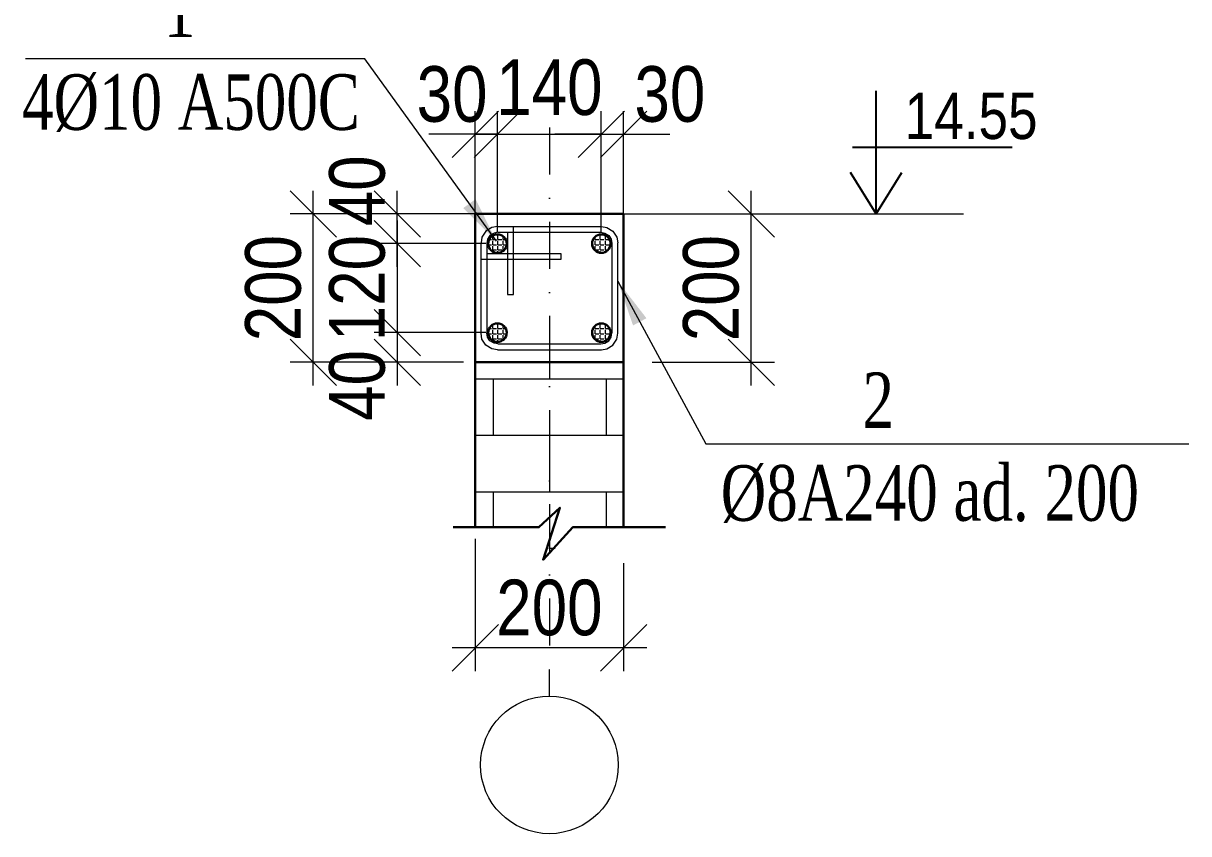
# Model space of a CAD drawing. Header units: millimetres. Extents: x -149347 to 251215, y -2929184 to -2541447.
# Drawn here: x 217334 to 223620, y -2570030 to -2565658 of the extents above; entities that cross this region are included whole.
import ezdxf

# ---------------------------------------------------------------- set-up
doc = ezdxf.new("R2010")
doc.units = ezdxf.units.MM
doc.linetypes.add('DASHDOT', pattern=[25.4, 12.7, -6.35, 0, -6.35])
doc.linetypes.add('DASHDOTX2', pattern=[50.8, 25.4, -12.7, 0, -12.7])
for name, color, linetype, lineweight in [('Ishare xetleri', 95, 'Continuous', 5), ('Ox xetti', 1, 'DASHDOT', 18), ('Xamut', 5, 'Continuous', 15)]:
    doc.layers.add(name, color=color, linetype=linetype, lineweight=lineweight)
doc.layers.add('Text', color=7, linetype='Continuous')
doc.styles.add('400', font='times.ttf', dxfattribs={"width": 0.75, "height": 300})
doc.styles.add('style1', font='A3TI(LA).TTF', dxfattribs={"height": 400})
doc.styles.add('style6', font='ARIALN.TTF', dxfattribs={"height": 300})
doc.dimstyles.new('DIM_100', dxfattribs={"dimscale": 100, "dimtxt": 250, "dimasz": 2.5, "dimexe": 1.25, "dimexo": 0.625, "dimtad": 1, "dimdec": 0, "dimtxsty": 'style1', "dimblk": 'OBLIQUE', "dimcen": 2.5, "dimdle": 1.25, "dimclrd": 251, "dimclre": 251, "dimaunit": 1, "dimadec": 3, "dimazin": 0, "dimtfac": 1, "dimtdec": 0, "dimtmove": 1, "dimatfit": 3, "dimfxl": 1.25, "dimlwd": 5, "dimlwe": 5, "dimarcsym": 0})

# ---------------------------------------------------------------- blocks, each defined once
blk = doc.blocks.new('_Oblique')
at = {"color": 0, "linetype": 'ByBlock', "lineweight": -2}
blk.add_line((-0.5, -0.5), (0.5, 0.5), dxfattribs=at)
blk = doc.blocks.new('*D1058')
at = {"color": 251, "linetype": 'ByBlock', "lineweight": 5, "ltscale": 15, "transparency": 16777216}
blk.add_line((221260.1, -2567611.7), (221260.1, -2566561.7), dxfattribs=at)
at = {"color": 251, "lineweight": 5, "ltscale": 15, "transparency": 16777216}
for p, q in [((221100.4, -2566686.7), (221385.1, -2566686.7)), ((220725.7, -2567486.7), (221385.1, -2567486.7))]:
    blk.add_line(p, q, dxfattribs=at)
at = {"layer": 'Defpoints', "color": 0, "lineweight": 15, "ltscale": 15, "transparency": 16777216}
for p in [(221037.9, -2566686.7), (221260.1, -2566686.7), (220663.2, -2567486.7)]:
    blk.add_point(p, dxfattribs=at)
at = {"color": 251, "lineweight": 5, "ltscale": 15, "transparency": 16777216, "xscale": 250, "yscale": 250, "zscale": 250}
for p, rotation in [((221260.1, -2566686.7), 90), ((221260.1, -2567486.7), 270)]:
    blk.add_blockref('_Oblique', p, dxfattribs=dict(at, rotation=rotation))
at = {"color": 0, "lineweight": 15, "ltscale": 15, "transparency": 16777216, "insert": (221044.5, -2567086.7), "char_height": 300, "attachment_point": 5, "rotation": 90, "style": 'style6'}
blk.add_mtext('200', dxfattribs=at)
blk = doc.blocks.new('*D1059')
at = {"color": 251, "linetype": 'ByBlock', "lineweight": 5, "ltscale": 15, "transparency": 16777216}
blk.add_line((218898.1, -2567611.7), (218898.1, -2566561.7), dxfattribs=at)
at = {"color": 251, "lineweight": 5, "ltscale": 15, "transparency": 16777216}
for p, q in [((219709, -2566686.7), (218773.1, -2566686.7)), ((219709, -2567486.7), (218773.1, -2567486.7))]:
    blk.add_line(p, q, dxfattribs=at)
at = {"layer": 'Defpoints', "color": 0, "lineweight": 15, "ltscale": 15, "transparency": 16777216}
for p in [(218898.1, -2566686.7), (219771.5, -2566686.7), (219771.5, -2567486.7)]:
    blk.add_point(p, dxfattribs=at)
at = {"color": 251, "lineweight": 5, "ltscale": 15, "transparency": 16777216, "xscale": 250, "yscale": 250, "zscale": 250}
for p, rotation in [((218898.1, -2566686.7), 90), ((218898.1, -2567486.7), 270)]:
    blk.add_blockref('_Oblique', p, dxfattribs=dict(at, rotation=rotation))
at = {"color": 0, "lineweight": 15, "ltscale": 15, "transparency": 16777216, "insert": (218682.5, -2567086.7), "char_height": 300, "attachment_point": 5, "rotation": 90, "style": 'style6'}
blk.add_mtext('200', dxfattribs=at)
blk = doc.blocks.new('*D1074')
at = {"color": 251, "linetype": 'ByBlock', "lineweight": 5, "ltscale": 15, "transparency": 16777216}
blk.add_line((219351.3, -2566971.7), (219351.3, -2566561.7), dxfattribs=at)
at = {"color": 251, "lineweight": 5, "ltscale": 15, "transparency": 16777216}
for p, q in [((219829, -2566686.7), (219226.3, -2566686.7)), ((219829, -2566846.7), (219226.3, -2566846.7))]:
    blk.add_line(p, q, dxfattribs=at)
at = {"layer": 'Defpoints', "color": 0, "lineweight": 15, "ltscale": 15, "transparency": 16777216}
for p in [(219351.3, -2566686.7), (219891.5, -2566686.7), (219891.5, -2566846.7)]:
    blk.add_point(p, dxfattribs=at)
at = {"color": 251, "lineweight": 5, "ltscale": 15, "transparency": 16777216, "xscale": 250, "yscale": 250, "zscale": 250}
for p, rotation in [((219351.3, -2566686.7), 90), ((219351.3, -2566846.7), 270)]:
    blk.add_blockref('_Oblique', p, dxfattribs=dict(at, rotation=rotation))
at = {"color": 0, "lineweight": 15, "ltscale": 15, "transparency": 16777216, "insert": (219135.6, -2566561.7), "char_height": 300, "attachment_point": 5, "rotation": 90, "style": 'style6'}
blk.add_mtext('40', dxfattribs=at)
blk = doc.blocks.new('*D1075')
at = {"color": 251, "linetype": 'ByBlock', "lineweight": 5, "ltscale": 15, "transparency": 16777216}
blk.add_line((219351.3, -2566721.7), (219351.3, -2567451.7), dxfattribs=at)
at = {"color": 251, "lineweight": 5, "ltscale": 15, "transparency": 16777216}
for p, q in [((219829, -2566846.7), (219226.3, -2566846.7)), ((219829, -2567326.7), (219226.3, -2567326.7))]:
    blk.add_line(p, q, dxfattribs=at)
at = {"layer": 'Defpoints', "color": 0, "lineweight": 15, "ltscale": 15, "transparency": 16777216}
for p in [(219891.5, -2566846.7), (219351.3, -2567326.7), (219891.5, -2567326.7)]:
    blk.add_point(p, dxfattribs=at)
at = {"color": 251, "lineweight": 5, "ltscale": 15, "transparency": 16777216, "xscale": 250, "yscale": 250, "zscale": 250}
for p, rotation in [((219351.3, -2566846.7), 90), ((219351.3, -2567326.7), 270)]:
    blk.add_blockref('_Oblique', p, dxfattribs=dict(at, rotation=rotation))
at = {"color": 0, "lineweight": 15, "ltscale": 15, "transparency": 16777216, "insert": (219135.6, -2567086.7), "char_height": 300, "attachment_point": 5, "rotation": 90, "style": 'style6'}
blk.add_mtext('120', dxfattribs=at)
blk = doc.blocks.new('*D1076')
at = {"color": 251, "linetype": 'ByBlock', "lineweight": 5, "ltscale": 15, "transparency": 16777216}
blk.add_line((219351.3, -2567201.7), (219351.3, -2567611.7), dxfattribs=at)
at = {"color": 251, "lineweight": 5, "ltscale": 15, "transparency": 16777216}
for p, q in [((219566.8, -2567326.7), (219226.3, -2567326.7)), ((219566.8, -2567486.7), (219226.3, -2567486.7))]:
    blk.add_line(p, q, dxfattribs=at)
at = {"layer": 'Defpoints', "color": 0, "lineweight": 15, "ltscale": 15, "transparency": 16777216}
for p in [(219629.3, -2567326.7), (219351.3, -2567486.7), (219629.3, -2567486.7)]:
    blk.add_point(p, dxfattribs=at)
at = {"color": 251, "lineweight": 5, "ltscale": 15, "transparency": 16777216, "xscale": 250, "yscale": 250, "zscale": 250}
for p, rotation in [((219351.3, -2567326.7), 90), ((219351.3, -2567486.7), 270)]:
    blk.add_blockref('_Oblique', p, dxfattribs=dict(at, rotation=rotation))
at = {"color": 0, "lineweight": 15, "ltscale": 15, "transparency": 16777216, "insert": (219135.6, -2567611.7), "char_height": 300, "attachment_point": 5, "rotation": 90, "style": 'style6'}
blk.add_mtext('40', dxfattribs=at)
blk = doc.blocks.new('*D1077')
at = {"color": 251, "lineweight": 5, "ltscale": 15, "transparency": 16777216}
for p, q in [((219771.5, -2567375.6), (219771.5, -2566131.9)), ((219891.5, -2566784.2), (219891.5, -2566131.9))]:
    blk.add_line(p, q, dxfattribs=at)
at = {"color": 251, "linetype": 'ByBlock', "lineweight": 5, "ltscale": 15, "transparency": 16777216}
for p, q in [((219771.5, -2566256.9), (219521.5, -2566256.9)), ((219891.5, -2566256.9), (219771.5, -2566256.9)), ((219891.5, -2566256.9), (220141.5, -2566256.9))]:
    blk.add_line(p, q, dxfattribs=at)
at = {"layer": 'Defpoints', "color": 0, "lineweight": 15, "ltscale": 15, "transparency": 16777216}
for p in [(219771.5, -2566256.9), (219891.5, -2566846.7), (219771.5, -2567438.1)]:
    blk.add_point(p, dxfattribs=at)
at = {"color": 251, "lineweight": 5, "ltscale": 15, "transparency": 16777216, "xscale": 250, "yscale": 250, "zscale": 250}
blk.add_blockref('_Oblique', (219771.5, -2566256.9), dxfattribs=at)
at = {"color": 251, "lineweight": 5, "ltscale": 15, "transparency": 16777216, "xscale": 250, "yscale": 250, "zscale": 250, "rotation": 180}
blk.add_blockref('_Oblique', (219891.5, -2566256.9), dxfattribs=at)
at = {"color": 0, "lineweight": 15, "ltscale": 15, "transparency": 16777216, "insert": (219646.5, -2566041.3), "char_height": 300, "attachment_point": 5, "style": 'style6'}
blk.add_mtext('30', dxfattribs=at)
blk = doc.blocks.new('*D1078')
at = {"color": 251, "lineweight": 5, "ltscale": 15, "transparency": 16777216}
for p, q in [((219891.5, -2566450.2), (219891.5, -2566131.9)), ((220451.5, -2566496.5), (220451.5, -2566131.9))]:
    blk.add_line(p, q, dxfattribs=at)
at = {"color": 251, "linetype": 'ByBlock', "lineweight": 5, "ltscale": 15, "transparency": 16777216}
blk.add_line((219766.5, -2566256.9), (220576.5, -2566256.9), dxfattribs=at)
at = {"layer": 'Defpoints', "color": 0, "lineweight": 15, "ltscale": 15, "transparency": 16777216}
for p in [(220451.5, -2566256.9), (219891.5, -2566512.7), (220451.5, -2566559)]:
    blk.add_point(p, dxfattribs=at)
at = {"color": 251, "lineweight": 5, "ltscale": 15, "transparency": 16777216, "xscale": 250, "yscale": 250, "zscale": 250, "rotation": 180}
blk.add_blockref('_Oblique', (219891.5, -2566256.9), dxfattribs=at)
at = {"color": 251, "lineweight": 5, "ltscale": 15, "transparency": 16777216, "xscale": 250, "yscale": 250, "zscale": 250}
blk.add_blockref('_Oblique', (220451.5, -2566256.9), dxfattribs=at)
at = {"color": 0, "lineweight": 15, "ltscale": 15, "transparency": 16777216, "insert": (220171.5, -2566004.8), "char_height": 300, "attachment_point": 5, "style": 'style6'}
blk.add_mtext('140', dxfattribs=at)
blk = doc.blocks.new('*D1079')
at = {"color": 251, "lineweight": 5, "ltscale": 15, "transparency": 16777216}
for p, q in [((220451.5, -2566784.2), (220451.5, -2566131.9)), ((220571.5, -2567375.6), (220571.5, -2566131.9))]:
    blk.add_line(p, q, dxfattribs=at)
at = {"color": 251, "linetype": 'ByBlock', "lineweight": 5, "ltscale": 15, "transparency": 16777216}
for p, q in [((220451.5, -2566256.9), (220201.5, -2566256.9)), ((220451.5, -2566256.9), (220571.5, -2566256.9)), ((220571.5, -2566256.9), (220821.5, -2566256.9))]:
    blk.add_line(p, q, dxfattribs=at)
at = {"layer": 'Defpoints', "color": 0, "lineweight": 15, "ltscale": 15, "transparency": 16777216}
for p in [(220571.5, -2566256.9), (220451.5, -2566846.7), (220571.5, -2567438.1)]:
    blk.add_point(p, dxfattribs=at)
at = {"color": 251, "lineweight": 5, "ltscale": 15, "transparency": 16777216, "xscale": 250, "yscale": 250, "zscale": 250}
blk.add_blockref('_Oblique', (220451.5, -2566256.9), dxfattribs=at)
at = {"color": 251, "lineweight": 5, "ltscale": 15, "transparency": 16777216, "xscale": 250, "yscale": 250, "zscale": 250, "rotation": 180}
blk.add_blockref('_Oblique', (220571.5, -2566256.9), dxfattribs=at)
at = {"color": 0, "lineweight": 15, "ltscale": 15, "transparency": 16777216, "insert": (220821.5, -2566041.3), "char_height": 300, "attachment_point": 5, "style": 'style6'}
blk.add_mtext('30', dxfattribs=at)
blk = doc.blocks.new('*D1080')
at = {"color": 251, "lineweight": 5, "ltscale": 15, "transparency": 16777216}
for p, q in [((219771.5, -2568439.6), (219771.5, -2569152.4)), ((220571.5, -2568570.3), (220571.5, -2569152.4))]:
    blk.add_line(p, q, dxfattribs=at)
at = {"color": 251, "linetype": 'ByBlock', "lineweight": 5, "ltscale": 15, "transparency": 16777216}
blk.add_line((220696.5, -2569027.4), (219646.5, -2569027.4), dxfattribs=at)
at = {"layer": 'Defpoints', "color": 0, "lineweight": 15, "ltscale": 15, "transparency": 16777216}
for p in [(219771.5, -2568377.1), (220571.5, -2568507.8), (219771.5, -2569027.4)]:
    blk.add_point(p, dxfattribs=at)
at = {"color": 251, "lineweight": 5, "ltscale": 15, "transparency": 16777216, "xscale": 250, "yscale": 250, "zscale": 250, "rotation": 180}
blk.add_blockref('_Oblique', (219771.5, -2569027.4), dxfattribs=at)
at = {"color": 251, "lineweight": 5, "ltscale": 15, "transparency": 16777216, "xscale": 250, "yscale": 250, "zscale": 250}
blk.add_blockref('_Oblique', (220571.5, -2569027.4), dxfattribs=at)
at = {"color": 0, "lineweight": 15, "ltscale": 15, "transparency": 16777216, "insert": (220171.5, -2568811.7), "char_height": 300, "attachment_point": 5, "style": 'style6'}
blk.add_mtext('200', dxfattribs=at)

msp = doc.modelspace()

# ---------------------------------------------------------------- hatches: boundary and pattern name
at = {"lineweight": 15, "ltscale": 5}
h = msp.add_hatch(dxfattribs=at)
h.set_pattern_fill('AR-B816', scale=1.5)
h.set_pattern_definition([(0, (-627779.57, -2805929.18), (0, 304.8), []), (90, (-627779.57, -2805929.18), (-304.8, 304.8), [304.8, -304.8])])
h.paths.add_polyline_path([(219771.46347, -2568377.13714), (220123.5147, -2568377.13714), (220249.46042, -2568271.73341), (220145.81649, -2568551.99257), (220307.15863, -2568376.87798), (220571.46347, -2568374.51459), (220571.46347, -2567489.35597), (220522.01442, -2567486.73341), (219771.46347, -2567486.73341)])
at = {"layer": 'Xamut'}
h = msp.add_hatch(dxfattribs=at)
h.set_pattern_fill('ANGLE', color=256, scale=4, style=0)
h.set_pattern_definition([(0, (222101.463, -2566796.733), (0, 27.94), [20.32, -7.62]), (90, (222101.463, -2566796.733), (-27.94, 2e-15), [20.32, -7.62])])
edge = h.paths.add_edge_path()
edge.add_arc((219891.46347, -2566846.73341), 50, -180, 180, ccw=False)
h = msp.add_hatch(dxfattribs=at)
h.set_pattern_fill('ANGLE', color=256, scale=4, style=0)
h.set_pattern_definition([(0, (220501.463, -2566796.733), (0, 27.94), [20.32, -7.62]), (90, (220501.463, -2566796.733), (-27.94, 2e-15), [20.32, -7.62])])
edge = h.paths.add_edge_path()
edge.add_arc((220451.46347, -2566846.73341), 50, 0, 360)
h = msp.add_hatch(dxfattribs=at)
h.set_pattern_fill('ANGLE', color=256, scale=4, style=0)
h.set_pattern_definition([(0, (222101.463, -2567276.733), (0, 27.94), [20.32, -7.62]), (90, (222101.463, -2567276.733), (-27.94, 2e-15), [20.32, -7.62])])
edge = h.paths.add_edge_path()
edge.add_arc((219891.46347, -2567326.73341), 50, -180, 180, ccw=False)
h = msp.add_hatch(dxfattribs=at)
h.set_pattern_fill('ANGLE', color=256, scale=4, style=0)
h.set_pattern_definition([(0, (220501.463, -2567276.733), (0, 27.94), [20.32, -7.62]), (90, (220501.463, -2567276.733), (-27.94, 2e-15), [20.32, -7.62])])
edge = h.paths.add_edge_path()
edge.add_arc((220451.46347, -2567326.73341), 50, 0, 360)

# ---------------------------------------------------------------- linework, layer by layer
at = {"color": 0}
msp.add_line((221934.15096, -2566686.73341), (221934.15096, -2566022.11785), dxfattribs=at)
at = {"color": 7}
msp.add_line((221806.69731, -2566326.79347), (222668.54023, -2566326.79347), dxfattribs=at)
at = {"color": 7, "lineweight": 15, "ltscale": 80}
msp.add_line((220539.78863, -2566686.73341), (222405.82216, -2566686.73341), dxfattribs=at)
at = {"color": 7, "lineweight": 30, "ltscale": 80}
for p, q in [((219771.46347, -2567486.73341), (219771.46347, -2568377.13714)), ((220571.46347, -2567486.73341), (220571.46347, -2568377.13714))]:
    msp.add_line(p, q, dxfattribs=at)
at = {"color": 7, "lineweight": 15}
msp.add_line((220171.46347, -2569289.45511), (220171.46347, -2569143.72634), dxfattribs=at)
at = {"color": 7, "ltscale": 15}
for points in [[(221934.15096, -2566686.73341), (221795.54905, -2566462.38939)], [(221934.15096, -2566686.73341), (222072.75287, -2566462.38939)]]:
    msp.add_lwpolyline(points, dxfattribs=at)
at = {"color": 7, "lineweight": 30, "ltscale": 80}
msp.add_lwpolyline([(219771.46347, -2567486.73341), (220571.46347, -2567486.73341), (220571.46347, -2566686.73341), (219771.46347, -2566686.73341)], close=True, dxfattribs=at)
msp.add_lwpolyline([(219652.65079, -2568377.13714), (220114.66768, -2568377.13714), (220228.10875, -2568271.73341), (220137.64054, -2568551.73341), (220297.64054, -2568377.13714), (220798.32654, -2568377.13714)], dxfattribs=at)
at = {"color": 7, "lineweight": 9}
msp.add_circle((220171.46347, -2569659.08464), 371.07409, dxfattribs=at)
at = {"layer": 'Ishare xetleri', "color": 251, "lineweight": 9}
for p, q in [((219890.92589, -2566753.62139), (219861.52788, -2566758.84531)), ((220452.00104, -2566753.62139), (220481.39905, -2566758.84531)), ((219806.74916, -2566810.89629), (219802.90928, -2566842.89373)), ((219828.36065, -2566778.66937), (219806.74916, -2566810.89629)), ((219861.52788, -2566758.84531), (219828.36065, -2566778.66937)), ((219850.93975, -2566802.45412), (219837.60571, -2566822.33775)), ((219872.90633, -2566789.32469), (219850.93975, -2566802.45412)), ((219893.74693, -2566785.62139), (219872.90633, -2566789.32469)), ((220449.18, -2566785.62139), (220470.0206, -2566789.32469)), ((220470.0206, -2566789.32469), (220491.98718, -2566802.45412)), ((220481.39905, -2566758.84531), (220514.56628, -2566778.66937)), ((220491.98718, -2566802.45412), (220505.32122, -2566822.33775)), ((220514.56628, -2566778.66937), (220536.17777, -2566810.89629)), ((220536.17777, -2566810.89629), (220540.01765, -2566842.89373)), ((219837.60571, -2566822.33775), (219834.90928, -2566844.80696)), ((220505.32122, -2566822.33775), (220508.01765, -2566844.80696)), ((219806.74916, -2567362.57054), (219802.90928, -2567330.57309)), ((219828.36065, -2567394.79746), (219806.74916, -2567362.57054)), ((219837.60571, -2567351.12908), (219834.90928, -2567328.65986)), ((219850.93975, -2567371.01271), (219837.60571, -2567351.12908)), ((219872.90633, -2567384.14214), (219850.93975, -2567371.01271)), ((219893.74693, -2567387.84543), (219872.90633, -2567384.14214)), ((220449.18, -2567387.84543), (220470.0206, -2567384.14214)), ((220470.0206, -2567384.14214), (220491.98718, -2567371.01271)), ((220491.98718, -2567371.01271), (220505.32122, -2567351.12908)), ((220505.32122, -2567351.12908), (220508.01765, -2567328.65986)), ((220514.56628, -2567394.79746), (220536.17777, -2567362.57054)), ((220536.17777, -2567362.57054), (220540.01765, -2567330.57309)), ((219861.52788, -2567414.62152), (219828.36065, -2567394.79746)), ((219890.92589, -2567419.84543), (219861.52788, -2567414.62152)), ((220452.00104, -2567419.84543), (220481.39905, -2567414.62152)), ((220481.39905, -2567414.62152), (220514.56628, -2567394.79746))]:
    msp.add_line(p, q, dxfattribs=at)
at = {"layer": 'Ishare xetleri', "color": 251, "lineweight": 9, "ltscale": 50}
for p, q in [((219890.92589, -2566753.62139), (220452.00104, -2566753.62139)), ((219892.73232, -2566785.62139), (220449.18, -2566785.62139)), ((219802.90928, -2567330.57309), (219802.90928, -2566842.89373)), ((219834.90928, -2566844.80696), (219834.90928, -2567328.65986)), ((220508.01765, -2566844.80696), (220508.01765, -2567328.65986)), ((220540.01765, -2567330.57309), (220540.01765, -2566842.89373)), ((219890.92589, -2567419.84543), (220452.00104, -2567419.84543)), ((219892.73232, -2567387.84543), (220449.18, -2567387.84543))]:
    msp.add_line(p, q, dxfattribs=at)
for points in [[(219945.29407, -2566785.62139), (219945.29407, -2567121.79438), (219977.29407, -2567121.79438), (219977.29407, -2566753.62139)], [(219832.17208, -2566900.56401), (220232.81853, -2566900.56401), (220232.81853, -2566932.56401), (219800.17208, -2566932.56401)]]:
    msp.add_lwpolyline(points, dxfattribs=at)
at = {"layer": 'Ox xetti', "linetype": 'DASHDOTX2', "lineweight": 15, "ltscale": 10}
msp.add_line((220171.46347, -2566220.47461), (220171.46347, -2569184.14019), dxfattribs=at)
at = {"layer": 'Xamut', "lineweight": 30}
for centre in [(219891.46347, -2566846.73341), (220451.46347, -2566846.73341), (219891.46347, -2567326.73341), (220451.46347, -2567326.73341)]:
    msp.add_circle(centre, 50, dxfattribs=at)

# ---------------------------------------------------------------- texts
at = {"lineweight": 9, "insert": (222088.22433, -2566032.18577), "char_height": 250, "width": 23109.777632, "attachment_point": 1, "style": 'style6'}
msp.add_mtext('{\\fArial Narrow|b0|i0|c238|p34;14}.{\\fArial Narrow|b0|i0|c238|p34;55}', dxfattribs=at)
at = {"layer": 'Text', "char_height": 300, "attachment_point": 1, "style": '400'}
for s, insert in [('    {\\fTimes New Roman|b0|i0|c238|p18;     1\\P4%%C10 A500C}', (217327.1407, -2565432.51495)), ('    {\\fTimes New Roman|b0|i0|c238|p18;     2\\P%%C}8{\\fTimes New Roman|b0|i0|c238|p18;A240 ad. 200}', (221095.8881, -2567541.68888))]:
    msp.add_mtext(s, dxfattribs=dict(at, insert=insert))

# ---------------------------------------------------------------- dimensions: what is measured, and where the dimension line sits
at = {"color": 7, "lineweight": 15, "ltscale": 15}
for base, p1, p2, picture, middle in [((220451.46347, -2566256.94289), (219891.46347, -2566512.65958), (220451.46347, -2566558.98666), '*D1078', (220171.46347, -2566220.47461)), ((219771.46347, -2566256.94289), (219891.46347, -2566846.73341), (219771.46347, -2567438.12671), '*D1077', (219646.46347, -2566256.94289)), ((220571.46347, -2566256.94289), (220451.46347, -2566846.73341), (220571.46347, -2567438.12671), '*D1079', (220821.46347, -2566256.94289))]:
    dim = msp.add_linear_dim(base=base, p1=p1, p2=p2, dimstyle='DIM_100', override={"dimlfac": 0.25, "dimtxsty": 'style6'}, dxfattribs=at)
    dim.commit()
    dim.dimension.update_dxf_attribs({"geometry": picture, "text_midpoint": middle, "dimtype": 160})
for base, p1, p2, picture, middle in [((219351.31004, -2566686.73341), (219891.46347, -2566846.73341), (219891.46347, -2566686.73341), '*D1074', (219351.31004, -2566561.73341)), ((219351.31004, -2567326.73341), (219891.46347, -2566846.73341), (219891.46347, -2567326.73341), '*D1075', (219351.31004, -2567086.73341)), ((219351.31004, -2567486.73341), (219629.26088, -2567326.73341), (219629.26088, -2567486.73341), '*D1076', (219351.31004, -2567611.73341))]:
    dim = msp.add_linear_dim(base=base, p1=p1, p2=p2, angle=90, dimstyle='DIM_100', override={"dimlfac": 0.25, "dimtxsty": 'style6'}, dxfattribs=at)
    dim.commit()
    dim.dimension.update_dxf_attribs({"geometry": picture, "text_midpoint": middle, "dimtype": 160})
for base, p1, p2, picture, middle in [((218898.13736, -2566686.73341), (219771.46347, -2567486.73341), (219771.46347, -2566686.73341), '*D1059', (218682.46546, -2567086.73341)), ((221260.12826, -2566686.73341), (220663.19165, -2567486.73341), (221037.88841, -2566686.73341), '*D1058', (221044.45636, -2567086.73341))]:
    dim = msp.add_linear_dim(base=base, p1=p1, p2=p2, angle=90, dimstyle='DIM_100', override={"dimlfac": 0.25, "dimtxsty": 'style6'}, dxfattribs=at)
    dim.commit()
    dim.dimension.update_dxf_attribs({"geometry": picture, "text_midpoint": middle})
dim = msp.add_linear_dim(base=(219771.46347, -2569027.35786), p1=(220571.46347, -2568507.75269), p2=(219771.46347, -2568377.13714), dimstyle='DIM_100', override={"dimlfac": 0.25, "dimtxsty": 'style6'}, dxfattribs=at)
dim.commit()
dim.dimension.update_dxf_attribs({"geometry": '*D1080', "text_midpoint": (220171.46347, -2568811.68596)})

# ---------------------------------------------------------------- leaders
at = {"color": 7, "lineweight": 15, "ltscale": 80}
for points in [[(219886.25749, -2566833.57235), (219175.53809, -2565850.1709), (217346.44966, -2565850.1709)], [(220540.01765, -2567048.72198), (221014.74606, -2567925.92637), (223620.07565, -2567925.92637)]]:
    msp.add_leader(points, dimstyle='DIM_100', override={"dimgap": 0.625, "dimtad": 0}, dxfattribs=at)

doc.saveas('drawing.dxf')
